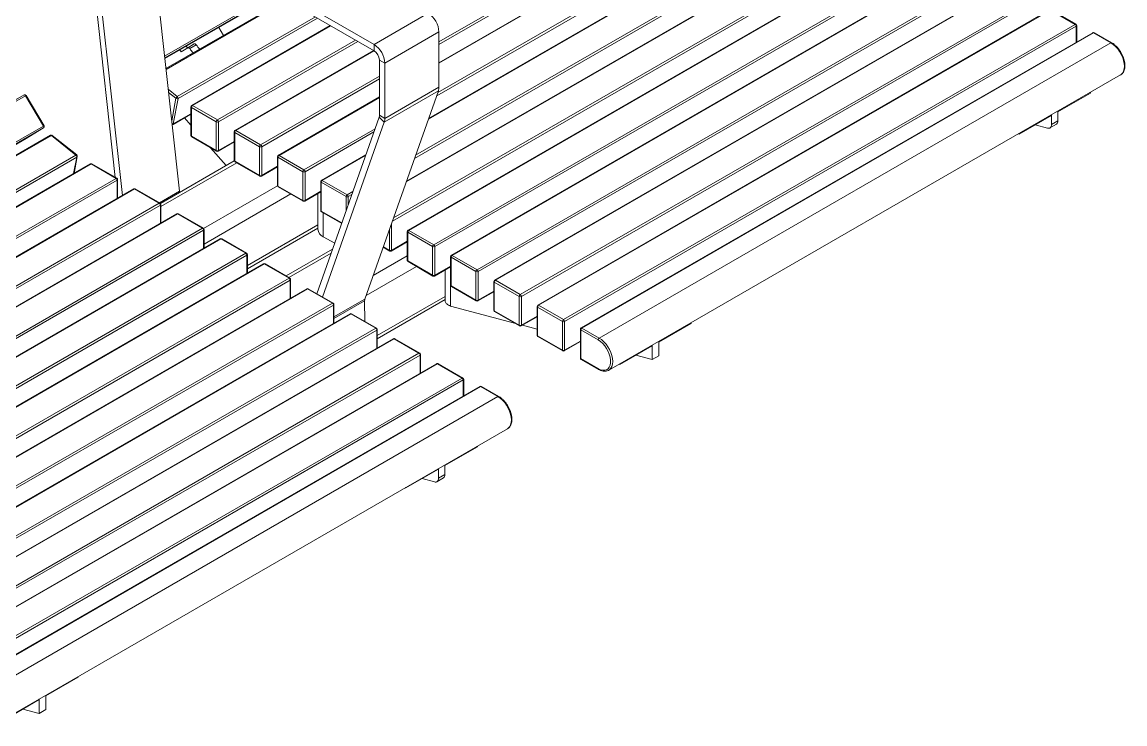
# Model space of a CAD drawing. Header units: millimetres. Extents: x 2717 to 8657, y -3129 to 1071.
# Drawn here: x 7562 to 7915.3, y -1428.3 to -1203.4 of the extents above; entities that cross this region are included whole.
import ezdxf

# ---------------------------------------------------------------- set-up
doc = ezdxf.new("R2010")
doc.units = ezdxf.units.MM

# ---------------------------------------------------------------- blocks, each defined once
blk = doc.blocks.new('izometria')
at = {"color": 7, "linetype": 'Continuous', "lineweight": 15}
for p, q in [((5151.08, 3341.49), (5369, 3467.29)), ((5369.7, 3466.07), (5151.08, 3339.86)), ((5380.52, 3460.4), (5151.09, 3327.95)), ((5381.02, 3460.35), (5151.09, 3327.61)), ((5397.99, 3449.74), (5149.6, 3306.34)), ((5150.32, 3308.4), (5397.28, 3450.96)), ((4939.52, 3252.92), (4918.86, 3440.01)), ((4925.86, 3445.23), (5108.64, 3339.86)), ((4925.86, 3441.15), (5108.65, 3335.77)), ((5409.3, 3444.02), (5144.18, 3290.97)), ((5408.8, 3444.07), (5144.33, 3291.39)), ((4944.16, 3241.15), (4922.36, 3438.54)), ((5426.27, 3433.41), (5135.14, 3265.34)), ((5135.86, 3267.39), (5425.56, 3434.63)), ((5437.59, 3427.69), (5129.72, 3249.97)), ((5437.09, 3427.74), (5129.87, 3250.39)), ((4981.48, 3243.83), (4961.98, 3420.33)), ((5454.56, 3417.08), (5120.68, 3224.34)), ((5121.41, 3226.39), (5453.85, 3418.31)), ((5465.37, 3411.42), (5130.91, 3218.33)), ((5465.87, 3411.37), (5131.41, 3218.29)), ((5147.67, 3208.9), (5482.13, 3401.98)), ((5482.84, 3400.75), (5148.38, 3207.67)), ((5493.65, 3395.09), (5159.19, 3202.01)), ((5494.15, 3395.04), (5159.69, 3201.96)), ((5175.96, 3192.57), (5510.42, 3385.65)), ((5511.12, 3384.42), (5176.66, 3191.34)), ((5521.94, 3378.76), (5187.48, 3185.68)), ((5522.44, 3378.71), (5187.98, 3185.63)), ((4971.72, 3332.2), (5043.24, 3373.48)), ((5044.25, 3372.9), (4971.84, 3331.09)), ((4971.89, 3330.66), (5044.65, 3372.67)), ((5050.76, 3369.15), (4972.62, 3324.04)), ((5051.2, 3368.89), (4972.67, 3323.56)), ((5204.24, 3176.24), (5538.7, 3369.32)), ((5539.41, 3368.1), (5204.95, 3175.02)), ((5108.64, 3339.86), (5144, 3360.27)), ((5550.22, 3362.43), (5215.76, 3169.35)), ((5550.72, 3362.38), (5216.26, 3169.3)), ((5566.99, 3352.99), (5550.72, 3362.38)), ((5567.49, 3353.04), (5551.22, 3362.43)), ((4980.03, 3305.76), (5070.31, 3357.87)), ((5071.7, 3357.07), (4980.59, 3304.48)), ((5080.05, 3352.26), (4989.49, 3299.98)), ((5232.52, 3159.91), (5566.99, 3352.99)), ((5567.99, 3341.45), (5567.99, 3352.18)), ((5080.34, 3352.09), (4989.99, 3299.93)), ((5007.16, 3351.02), (5010.27, 3345.77)), ((5115.72, 3327.61), (5151.07, 3348.02)), ((5151.07, 3348.02), (5151.09, 3311.94)), ((5567.69, 3351.77), (5233.23, 3158.69)), ((5578.51, 3347.53), (5244.05, 3154.45)), ((5579.01, 3347.48), (5244.55, 3154.4)), ((5567.69, 3341.29), (5567.69, 3351.77)), ((5590.33, 3340.94), (5579.01, 3347.48)), ((5590.83, 3340.99), (5579.51, 3347.53)), ((4986.65, 3337.6), (4985.95, 3338.78)), ((4986.85, 3337.72), (4991.09, 3340.17)), ((4992.41, 3339.6), (4988.16, 3337.15)), ((5006.25, 3290.54), (5096.62, 3342.71)), ((5098.03, 3341.89), (5006.96, 3289.31)), ((5108.65, 3335.77), (5108.64, 3339.86)), ((5590.33, 3340.94), (5255.87, 3147.86)), ((4982.48, 3335.02), (4981.71, 3336.33)), ((4986.85, 3337.72), (4982.48, 3335.02)), ((5108.35, 3335.94), (5017.77, 3283.65)), ((5108.65, 3335.77), (5018.27, 3283.6)), ((5115.72, 3327.61), (5112.18, 3329.65)), ((5112.18, 3329.65), (5112.2, 3293.57)), ((5115.72, 3327.61), (5115.74, 3291.53)), ((5034.53, 3274.21), (5112.19, 3319.04)), ((5112.19, 3317.41), (5035.24, 3272.98)), ((5262.12, 3126.83), (5596.58, 3319.91)), ((4974.11, 3310.52), (4980.03, 3305.76)), ((5150.72, 3309.53), (5102.71, 3173.36)), ((5115.37, 3289.12), (5150.72, 3309.53)), ((5115.74, 3291.53), (5151.09, 3311.94)), ((4657.44, 3178.45), (4879.91, 3306.89)), ((4880.91, 3306.33), (4658.42, 3177.89)), ((4892.61, 3286.53), (4880.91, 3306.33)), ((4892.98, 3286.73), (4881.28, 3306.53)), ((4979.19, 3304.63), (4974.33, 3308.53)), ((4976.4, 3289.84), (4979.19, 3304.63)), ((4980.59, 3304.48), (4977.45, 3287.86)), ((5112.2, 3305.5), (5046.06, 3267.32)), ((5112.2, 3305.16), (5046.56, 3267.27)), ((5576.9, 3308.08), (5555.68, 3295.83)), ((5576.9, 3308.54), (5576.9, 3308.08)), ((4977.45, 3287.86), (4988.99, 3294.52)), ((4988.99, 3299.11), (4988.99, 3280.33)), ((5005.54, 3289.31), (4989.28, 3298.7)), ((4989.28, 3298.7), (4989.28, 3279.92)), ((4989.99, 3299.93), (5006.25, 3290.54)), ((5555.68, 3296.3), (5555.68, 3295.83)), ((5555.68, 3289.98), (5555.68, 3296.3)), ((4977.26, 3287.55), (4988.99, 3294.32)), ((4984.74, 3291.87), (4988.99, 3287.02)), ((5005.54, 3270.53), (5005.54, 3289.31)), ((5006.96, 3289.31), (5006.96, 3270.53)), ((5112.02, 3292.36), (5071.29, 3176.86)), ((5115.37, 3289.12), (5075.02, 3174.7)), ((5115.37, 3289.12), (5112.02, 3292.36)), ((5112.2, 3293.57), (5115.74, 3291.53)), ((5530.23, 3281.14), (5551.44, 3293.39)), ((5550.4, 3285.24), (5554.65, 3287.69)), ((5551.44, 3293.85), (5551.44, 3293.39)), ((5551.44, 3287.53), (5551.44, 3293.85)), ((5551.44, 3287.53), (5555.68, 3289.98)), ((4681.43, 3164.62), (4892.61, 3286.53)), ((4892.63, 3285.36), (4682.45, 3164.03)), ((4897.2, 3280.5), (4688.96, 3160.28)), ((4897.84, 3280.36), (4689.4, 3160.03)), ((4881.33, 3278.38), (4892.63, 3285.36)), ((4881.34, 3278.39), (4892.64, 3285.37)), ((4892.63, 3285.36), (4892.64, 3285.37)), ((4913.8, 3267.52), (4897.84, 3280.36)), ((4914.29, 3267.58), (4898.33, 3280.41)), ((5017.27, 3282.78), (5017.27, 3264)), ((5033.83, 3272.98), (5017.56, 3282.37)), ((5017.56, 3282.37), (5017.56, 3263.59)), ((5018.27, 3283.6), (5034.53, 3274.21)), ((5062.82, 3257.88), (5109.33, 3284.73)), ((5108.6, 3282.68), (5063.53, 3256.66)), ((5529.83, 3281.37), (5530.23, 3281.14)), ((5530.23, 3281.6), (5530.23, 3281.14)), ((5540.78, 3287.23), (5548.83, 3285.1)), ((4682.85, 3163.8), (4881.33, 3278.38)), ((4881.33, 3278.38), (4881.34, 3278.39)), ((4989.28, 3279.92), (5005.54, 3270.53)), ((4989.49, 3279.46), (5005.75, 3270.07)), ((5006.75, 3270.07), (5017.27, 3276.15)), ((5006.96, 3270.53), (5017.27, 3276.49)), ((5033.83, 3254.2), (5033.83, 3272.98)), ((5035.24, 3272.98), (5035.24, 3254.2)), ((4708.51, 3149.01), (4913.8, 3267.52)), ((4914.35, 3266.24), (4709.89, 3148.21)), ((4912.31, 3255.42), (4914.35, 3266.24)), ((4912.56, 3255.57), (4914.64, 3266.61)), ((5001.83, 3272.34), (5012.02, 3260.68)), ((5045.56, 3266.45), (5045.56, 3247.67)), ((5062.11, 3256.66), (5045.85, 3266.05)), ((5045.85, 3266.05), (5045.85, 3247.26)), ((5046.56, 3267.27), (5062.82, 3257.88)), ((5103.33, 3267.73), (5074.34, 3250.99)), ((5103.18, 3267.3), (5074.84, 3250.94)), ((4923.25, 3261.74), (4718.25, 3143.39)), ((4923.75, 3261.69), (4718.54, 3143.22)), ((4940.02, 3252.3), (4923.75, 3261.69)), ((4940.52, 3252.35), (4924.25, 3261.74)), ((5017.31, 3263.73), (4969.01, 3235.86)), ((5018.89, 3262.49), (4969.3, 3233.86)), ((5017.56, 3263.59), (5033.83, 3254.2)), ((5017.77, 3263.13), (5034.03, 3253.75)), ((5035.03, 3253.75), (5045.56, 3259.82)), ((5035.24, 3254.2), (5045.56, 3260.16)), ((4734.82, 3133.84), (4940.02, 3252.3)), ((4941.02, 3239.34), (4941.02, 3251.48)), ((5062.11, 3237.88), (5062.11, 3256.66)), ((5063.53, 3256.66), (5063.53, 3237.88)), ((4940.72, 3251.08), (4736.23, 3133.03)), ((4951.54, 3245.41), (4746.01, 3126.76)), ((4952.04, 3245.36), (4746.22, 3126.54)), ((4940.72, 3239.17), (4940.72, 3251.08)), ((4968.3, 3235.97), (4952.04, 3245.36)), ((4968.8, 3236.02), (4952.54, 3245.41)), ((5045.57, 3247.51), (4997.22, 3219.6)), ((5045.85, 3247.26), (5062.11, 3237.88)), ((5046.06, 3246.81), (5062.32, 3237.42)), ((5073.84, 3250.13), (5073.84, 3231.34)), ((5090.4, 3240.33), (5074.13, 3249.72)), ((5074.13, 3249.72), (5074.13, 3230.94)), ((5074.84, 3250.94), (5091.1, 3241.55)), ((4941.02, 3239.34), (4941.02, 3239.42)), ((4968.38, 3236.27), (4981.48, 3243.83)), ((5054.25, 3242.08), (4997.58, 3209.36)), ((5063.32, 3237.42), (5073.84, 3243.49)), ((5063.53, 3237.88), (5073.84, 3243.83)), ((5071.96, 3242.4), (5071.96, 3219.06)), ((5090.4, 3231.04), (5090.4, 3240.33)), ((5091.1, 3241.55), (5094.87, 3243.73)), ((5094.15, 3241.68), (5091.81, 3240.33)), ((5091.81, 3240.33), (5091.81, 3235.05)), ((4750.38, 3110.17), (4968.3, 3235.97)), ((4969.01, 3234.75), (4750.38, 3108.54)), ((4969.01, 3222.84), (4969.01, 3234.75)), ((4969.3, 3223.01), (4969.3, 3235.16)), ((5074.13, 3230.94), (5087.61, 3223.15)), ((5074.34, 3230.48), (5087.52, 3222.87)), ((5075.47, 3229.83), (5075.47, 3214.16)), ((4979.82, 3229.08), (4750.39, 3096.63)), ((4980.32, 3229.03), (4750.39, 3096.3)), ((4996.58, 3219.64), (4980.32, 3229.03)), ((4997.08, 3219.69), (4980.82, 3229.08)), ((5120.09, 3222.67), (5120.09, 3205.22)), ((4997.29, 3218.42), (4748.9, 3075.03)), ((4749.62, 3077.08), (4996.58, 3219.64)), ((4997.29, 3206.51), (4997.29, 3218.42)), ((4997.58, 3206.68), (4997.58, 3218.83)), ((5071.96, 3221.92), (5025.87, 3195.32)), ((5025.87, 3193.15), (5071.96, 3219.76)), ((5118.68, 3205.22), (5118.68, 3218.66)), ((5130.41, 3217.47), (5130.41, 3198.69)), ((5146.96, 3207.67), (5130.7, 3217.06)), ((5130.7, 3217.06), (5130.7, 3198.28)), ((5131.41, 3218.29), (5147.67, 3208.9)), ((5008.6, 3212.71), (4743.48, 3059.65)), ((5008.1, 3212.75), (4743.63, 3060.08)), ((5024.87, 3203.32), (5008.6, 3212.71)), ((5025.37, 3203.37), (5009.1, 3212.75)), ((5075.47, 3214.16), (5082.93, 3209.85)), ((5119.89, 3204.76), (5130.41, 3210.84)), ((5120.09, 3205.22), (5130.41, 3211.17)), ((5025.58, 3202.09), (4734.45, 3034.03)), ((4735.17, 3036.08), (5024.87, 3203.32)), ((5025.58, 3190.18), (5025.58, 3202.09)), ((5025.87, 3190.35), (5025.87, 3202.5)), ((5081.58, 3206.04), (5051.16, 3188.48)), ((5080.62, 3203.32), (5053.03, 3187.4)), ((5130.41, 3201.69), (5108.17, 3188.86)), ((5114.64, 3207.21), (5118.89, 3204.76)), ((5114.74, 3207.49), (5118.68, 3205.22)), ((5146.96, 3188.89), (5146.96, 3207.67)), ((5148.38, 3207.67), (5148.38, 3188.89)), ((5158.69, 3201.14), (5158.69, 3182.36)), ((5159.69, 3201.96), (5175.96, 3192.57)), ((5036.89, 3196.38), (4729.02, 3018.65)), ((5036.39, 3196.43), (4729.17, 3019.07)), ((5053.15, 3186.99), (5036.89, 3196.38)), ((5053.65, 3187.04), (5037.39, 3196.43)), ((5136.36, 3194.68), (5103.55, 3175.74)), ((5130.7, 3198.28), (5146.96, 3188.89)), ((5130.91, 3197.82), (5147.17, 3188.43)), ((5148.17, 3188.43), (5158.69, 3194.51)), ((5148.38, 3188.89), (5158.69, 3194.85)), ((5158.64, 3194.48), (5158.64, 3168.79)), ((5175.25, 3191.34), (5158.99, 3200.73)), ((5158.99, 3200.73), (5158.99, 3181.95)), ((4720.71, 2995.07), (5053.15, 3186.99)), ((5155.12, 3192.45), (5155.12, 3172.37)), ((5175.25, 3172.56), (5175.25, 3191.34)), ((5176.66, 3191.34), (5176.66, 3172.56)), ((5053.86, 3185.76), (4719.99, 2993.02)), ((5064.67, 3180.1), (4730.21, 2987.02)), ((5065.17, 3180.05), (4730.71, 2986.97)), ((5053.86, 3173.86), (5053.86, 3185.76)), ((5054.15, 3174.02), (5054.15, 3186.17)), ((5081.44, 3170.66), (5065.17, 3180.05)), ((5081.94, 3170.71), (5065.67, 3180.1)), ((5158.99, 3181.95), (5175.25, 3172.56)), ((5159.19, 3181.49), (5175.46, 3172.11)), ((5186.98, 3184.81), (5186.98, 3166.03)), ((5203.53, 3175.02), (5187.27, 3184.4)), ((5187.27, 3184.4), (5187.27, 3165.62)), ((5187.98, 3185.63), (5204.24, 3176.24)), ((5082.44, 3161.65), (5102.71, 3173.36)), ((5082.44, 3160.56), (5102.52, 3172.15)), ((5102.52, 3172.15), (5102.53, 3158.82)), ((5155.12, 3175.13), (5110.72, 3149.5)), ((5110.72, 3147.34), (5155.12, 3172.97)), ((5176.46, 3172.11), (5186.98, 3178.18)), ((5176.66, 3172.56), (5186.98, 3178.52)), ((5203.53, 3156.24), (5203.53, 3175.02)), ((5204.95, 3175.02), (5204.95, 3156.24)), ((4746.98, 2977.58), (5081.44, 3170.66)), ((5082.14, 3169.44), (4747.68, 2976.35)), ((5082.14, 3157.53), (5082.14, 3169.44)), ((5082.44, 3157.7), (5082.44, 3169.84)), ((5158.64, 3168.79), (5200.41, 3157.7)), ((5187.27, 3165.62), (5203.53, 3156.24)), ((5187.48, 3165.17), (5203.74, 3155.78)), ((5215.26, 3168.48), (5215.26, 3149.7)), ((5231.82, 3158.69), (5215.55, 3168.08)), ((5215.55, 3168.08), (5215.55, 3149.3)), ((5216.26, 3169.3), (5232.52, 3159.91)), ((5092.96, 3163.77), (4758.5, 2970.69)), ((5093.46, 3163.72), (4759, 2970.64)), ((5109.72, 3154.33), (5093.46, 3163.72)), ((5110.22, 3154.38), (5093.96, 3163.77)), ((5204.74, 3155.78), (5215.26, 3161.85)), ((5204.95, 3156.24), (5215.26, 3162.19)), ((5231.82, 3139.91), (5231.82, 3158.69)), ((5233.23, 3158.69), (5233.23, 3139.91)), ((5315.97, 3157.92), (5315.97, 3157.45)), ((4775.26, 2961.25), (5109.72, 3154.33)), ((5110.43, 3153.11), (4775.97, 2960.03)), ((5110.43, 3141.2), (5110.43, 3153.11)), ((5110.72, 3141.37), (5110.72, 3153.52)), ((5205.66, 3156.31), (5215.26, 3153.76)), ((5243.55, 3153.58), (5243.55, 3134.8)), ((5243.84, 3153.17), (5243.84, 3134.39)), ((5255.16, 3146.63), (5243.84, 3153.17)), ((5244.55, 3154.4), (5255.87, 3147.86)), ((5294.76, 3145.21), (5315.97, 3157.45)), ((5121.24, 3147.44), (4786.78, 2954.36)), ((5121.74, 3147.39), (4787.28, 2954.31)), ((5138.01, 3138), (5121.74, 3147.39)), ((5138.51, 3138.05), (5122.24, 3147.44)), ((5215.55, 3149.3), (5231.82, 3139.91)), ((5215.76, 3148.84), (5232.02, 3139.45)), ((5233.02, 3139.45), (5243.55, 3145.52)), ((5233.23, 3139.91), (5243.55, 3145.86)), ((5290.52, 3143.22), (5290.52, 3142.76)), ((5290.52, 3133.78), (5290.52, 3143.22)), ((5294.76, 3145.67), (5294.76, 3145.21)), ((5294.76, 3136.23), (5294.76, 3145.67)), ((4803.54, 2944.92), (5138.01, 3138)), ((5138.71, 3136.78), (4804.25, 2943.7)), ((5138.71, 3124.87), (5138.71, 3136.78)), ((5139.01, 3125.04), (5139.01, 3137.19)), ((5290.52, 3142.76), (5269.3, 3130.51)), ((5279.86, 3136.61), (5290.52, 3133.78)), ((5294.76, 3136.23), (5290.52, 3133.78)), ((5149.53, 3131.11), (4815.06, 2938.03)), ((5150.03, 3131.06), (4815.56, 2937.98)), ((5166.29, 3121.68), (5150.03, 3131.06)), ((5166.79, 3121.73), (5150.53, 3131.11)), ((5243.84, 3134.39), (5255.16, 3127.85)), ((5244.05, 3133.94), (5255.37, 3127.4)), ((5269.3, 3130.51), (5268.9, 3130.74)), ((5269.3, 3130.97), (5269.3, 3130.51)), ((4831.83, 2928.6), (5166.29, 3121.68)), ((5167, 3120.45), (4832.54, 2927.37)), ((5177.81, 3116.21), (4843.35, 2923.13)), ((5178.31, 3116.16), (4843.85, 2923.08)), ((5167, 3109.97), (5167, 3120.45)), ((5167.29, 3110.14), (5167.29, 3120.86)), ((5189.64, 3109.62), (5178.31, 3116.16)), ((5190.14, 3109.67), (5178.81, 3116.21)), ((5189.64, 3109.62), (4855.18, 2916.54)), ((4861.42, 2895.51), (5195.89, 3088.59)), ((5176.2, 3076.76), (5154.99, 3064.52)), ((5176.2, 3077.23), (5176.2, 3076.76)), ((5154.99, 3064.98), (5154.99, 3064.52)), ((5154.99, 3058.66), (5154.99, 3064.98)), ((5129.53, 3049.82), (5150.74, 3062.07)), ((5150.74, 3062.53), (5150.74, 3062.07)), ((5150.74, 3056.21), (5150.74, 3062.53)), ((5150.74, 3056.21), (5154.99, 3058.66)), ((5129.13, 3050.05), (5129.53, 3049.82)), ((5129.53, 3050.28), (5129.53, 3049.82)), ((5140.09, 3055.92), (5148.13, 3053.78)), ((5149.71, 3053.92), (5153.95, 3056.37)), ((4894.06, 2913.89), (4915.28, 2926.14)), ((4915.28, 2926.6), (4915.28, 2926.14)), ((4894.06, 2914.35), (4894.06, 2913.89)), ((4894.06, 2904.91), (4894.06, 2914.35)), ((4889.82, 2911.44), (4868.61, 2899.19)), ((4879.16, 2905.29), (4889.82, 2902.46)), ((4889.82, 2911.9), (4889.82, 2911.44)), ((4889.82, 2902.46), (4889.82, 2911.9)), ((4894.06, 2904.91), (4889.82, 2902.46))]:
    blk.add_line(p, q, dxfattribs=at)
at = {"color": 7, "linetype": 'Continuous', "lineweight": 15, "flags": 128}
for points in [[(4988.16, 3337.15), (4988, 3337.34), (4987.83, 3337.5), (4987.65, 3337.63), (4987.48, 3337.72), (4987.3, 3337.78), (4987.13, 3337.8), (4986.98, 3337.78), (4986.85, 3337.72)], [(4991.09, 3340.17), (4991.22, 3340.23), (4991.38, 3340.25), (4991.54, 3340.23), (4991.72, 3340.17), (4991.9, 3340.08), (4992.07, 3339.95), (4992.25, 3339.79), (4992.41, 3339.6)], [(5596.58, 3319.91), (5597.1, 3320.26), (5597.99, 3321.21), (5598.64, 3322.45), (5599.04, 3323.94), (5599.17, 3325.63), (5599.04, 3327.48), (5598.64, 3329.43), (5597.99, 3331.42), (5597.1, 3333.39), (5596.01, 3335.27), (5594.75, 3337.02), (5593.36, 3338.58), (5591.87, 3339.9), (5590.33, 3340.94)], [(4879.91, 3306.89), (4880.02, 3306.93), (4880.14, 3306.94), (4880.27, 3306.91), (4880.41, 3306.85), (4880.55, 3306.76), (4880.68, 3306.64), (4880.8, 3306.49), (4880.91, 3306.33)], [(5548.83, 3285.1), (5549.37, 3285.01), (5549.87, 3285.04), (5550.32, 3285.2), (5550.71, 3285.47), (5551.02, 3285.85), (5551.25, 3286.33), (5551.39, 3286.89), (5551.44, 3287.53)], [(4892.63, 3285.36), (4892.71, 3285.44), (4892.78, 3285.54), (4892.81, 3285.68), (4892.82, 3285.83), (4892.81, 3286), (4892.77, 3286.17), (4892.7, 3286.35), (4892.61, 3286.53)], [(5255.16, 3127.85), (5256.66, 3127.15), (5258.1, 3126.79), (5259.45, 3126.79), (5260.64, 3127.14), (5261.65, 3127.84), (5262.44, 3128.86), (5262.99, 3130.16), (5263.26, 3131.7), (5263.26, 3133.44), (5262.99, 3135.3), (5262.44, 3137.23), (5261.65, 3139.16), (5260.64, 3141.02), (5259.45, 3142.76), (5258.1, 3144.3), (5256.66, 3145.61), (5255.16, 3146.63)], [(5255.87, 3147.86), (5257.41, 3146.82), (5258.89, 3145.5), (5260.29, 3143.94), (5261.55, 3142.19), (5262.64, 3140.3), (5263.53, 3138.34), (5264.18, 3136.35), (5264.58, 3134.4), (5264.71, 3132.55), (5264.58, 3130.86), (5264.18, 3129.37), (5263.53, 3128.13), (5262.64, 3127.18), (5262.09, 3126.81)], [(5195.89, 3088.59), (5196.41, 3088.95), (5197.29, 3089.89), (5197.94, 3091.13), (5198.34, 3092.62), (5198.48, 3094.31), (5198.34, 3096.16), (5197.94, 3098.11), (5197.29, 3100.1), (5196.41, 3102.07), (5195.32, 3103.96), (5194.06, 3105.7), (5192.66, 3107.26), (5191.17, 3108.58), (5189.64, 3109.62)], [(5148.13, 3053.78), (5148.67, 3053.69), (5149.18, 3053.73), (5149.63, 3053.88), (5150.01, 3054.15), (5150.33, 3054.53), (5150.56, 3055.01), (5150.7, 3055.58), (5150.74, 3056.21)]]:
    blk.add_lwpolyline(points, dxfattribs=at)
at = {"color": 7, "linetype": 'Continuous', "lineweight": 15}
for centre, radius, start, end in [((5135.72, 3347.32), 15.37, 2.62734, 57.41641), ((5567.28, 3352.58), 0.503, 65.69288, 125.61758), ((5566.16, 3351.7), 1.54, 2.60548, 57.39452), ((5566.99, 3352.18), 1, 0, 60.00269), ((5567.49, 3352.23), 0.503, 294.37466, 354.3052), ((5579.01, 3346.66), 1, 60.00269, 119.99731), ((5578.71, 3347.07), 0.503, 54.38242, 114.30712), ((5579.3, 3347.07), 0.503, 65.69288, 125.61758), ((5081.59, 3409.01), 113, 217.88982, 219.73132), ((5100.37, 3326.91), 15.37, 2.62734, 57.41641), ((5590.63, 3340.53), 0.504, 65.97244, 125.59318), ((5077.35, 3406.56), 113, 217.88982, 219.73132), ((5104.51, 3329.3), 7.68, 2.62734, 57.41641), ((5143.84, 3311.83), 7.25, 341.52517, 0.86025), ((4880.42, 3306.03), 1, 30.56893, 119.99731), ((4883.82, 3301.52), 5.62, 116.85144, 121.16402), ((4981.01, 3304.15), 1.89, 121.3181, 165.23719), ((4980.01, 3305.67), 1.33, 231.84459, 295.94771), ((4979.11, 3304.6), 1.48, 355.41568, 51.63571), ((4989.99, 3299.11), 1, 119.99731, 180), ((4989.49, 3299.16), 0.503, 185.6948, 245.62534), ((4990.81, 3298.63), 1.54, 122.60548, 177.39452), ((4989.69, 3299.52), 0.503, 54.38242, 114.30712), ((4976.89, 3288.94), 1.22, 257.42383, 297.3332), ((4976.76, 3288.42), 1, 264.54141, 299.99731), ((4977.04, 3287.91), 0.418, 302.01743, 353.61069), ((5007.08, 3289.24), 1.54, 122.60548, 177.39452), ((5006.25, 3290.68), 1.54, 242.60967, 297.39033), ((5005.42, 3289.24), 1.54, 2.60548, 57.39452), ((5108.58, 3293.51), 3.63, 341.52517, 0.86025), ((5108.49, 3291.42), 7.25, 341.52517, 0.86025), ((5553.22, 3289.71), 2.48, 305.16677, 6.14541), ((4895.52, 3281.72), 5.62, 116.85144, 121.16402), ((4892.12, 3286.22), 1, 301.71152, 30.56893), ((4897.7, 3279.63), 1, 51.19192, 119.99731), ((4897.41, 3279.94), 0.598, 44.20241, 110.37034), ((4898.13, 3280.01), 0.451, 63.38896, 129.81756), ((4989.99, 3280.33), 1, 180, 240.00269), ((4989.49, 3280.38), 0.503, 185.6948, 245.62534), ((5018.27, 3282.78), 1, 119.99731, 180), ((5017.77, 3282.83), 0.503, 185.6948, 245.62534), ((5019.1, 3282.3), 1.54, 122.60548, 177.39452), ((5017.98, 3283.19), 0.503, 54.38242, 114.30712), ((4989.76, 3279.86), 0.48, 172.74417, 235.94365), ((5035.36, 3272.91), 1.54, 122.60548, 177.39452), ((5034.53, 3274.35), 1.54, 242.60967, 297.39033), ((5033.71, 3272.91), 1.54, 2.60548, 57.39452), ((4914.09, 3267.18), 0.451, 63.38896, 129.81756), ((4912.88, 3266.36), 1.48, 355.41568, 51.63571), ((4913.66, 3266.8), 1, 349.31108, 51.19192), ((4914.1, 3266.73), 0.552, 296.94844, 347.48134), ((5006.25, 3271.9), 1.54, 242.60967, 297.39033), ((5006.02, 3270.47), 0.48, 172.74417, 235.94365), ((5006.25, 3270.94), 1, 240.00269, 299.99731), ((5006.47, 3270.48), 0.493, 305.01333, 6.29885), ((5046.56, 3266.45), 1, 119.99731, 180), ((5046.06, 3266.5), 0.503, 185.6948, 245.62534), ((5047.38, 3265.98), 1.54, 122.60548, 177.39452), ((5046.26, 3266.86), 0.503, 54.38242, 114.30712), ((4923.75, 3260.87), 1, 60.00269, 119.99731), ((4923.46, 3261.28), 0.503, 54.38242, 114.30712), ((4924.04, 3261.28), 0.503, 65.69288, 125.61758), ((5018.27, 3264), 1, 180, 240.00269), ((5017.77, 3264.05), 0.503, 185.6948, 245.62534), ((5018.04, 3263.53), 0.48, 172.74417, 235.94365), ((4940.31, 3251.89), 0.503, 65.69288, 125.61758), ((4939.19, 3251.01), 1.54, 2.60548, 57.39452), ((4940.02, 3251.48), 1, 0, 60.00269), ((4940.52, 3251.53), 0.503, 294.37466, 354.3052), ((5034.3, 3254.14), 0.48, 172.74417, 235.94365), ((5034.53, 3255.57), 1.54, 242.60967, 297.39033), ((5034.53, 3254.61), 1, 240.00269, 299.99731), ((5034.75, 3254.15), 0.493, 305.01333, 6.29885), ((5063.65, 3256.59), 1.54, 122.60548, 177.39452), ((5062.82, 3258.02), 1.54, 242.60967, 297.39033), ((5061.99, 3256.59), 1.54, 2.60548, 57.39452), ((4952.04, 3244.54), 1, 60.00269, 119.99731), ((4951.74, 3244.95), 0.503, 54.38242, 114.30712), ((4952.33, 3244.95), 0.503, 65.69288, 125.61758), ((5046.56, 3247.67), 1, 180, 240.00269), ((5046.06, 3247.72), 0.503, 185.6948, 245.62534), ((5046.32, 3247.2), 0.48, 172.74417, 235.94365), ((5074.84, 3250.13), 1, 119.99731, 180), ((5074.34, 3250.17), 0.503, 185.6948, 245.62534), ((5075.67, 3249.65), 1.54, 122.60548, 177.39452), ((5074.55, 3250.53), 0.503, 54.38242, 114.30712), ((4970.84, 3242.65), 10.71, 2.33347, 6.34767), ((5062.82, 3239.24), 1.54, 242.60967, 297.39033), ((5062.59, 3237.82), 0.48, 172.74417, 235.94365), ((5062.82, 3238.28), 1, 240.00269, 299.99731), ((5063.04, 3237.82), 0.493, 305.01333, 6.29885), ((5091.93, 3240.26), 1.54, 122.60548, 177.39452), ((5091.1, 3241.69), 1.54, 242.60967, 297.39033), ((5090.27, 3240.26), 1.54, 2.60548, 57.39452), ((4968.59, 3235.56), 0.503, 65.69288, 125.61758), ((4967.47, 3234.68), 1.54, 2.60548, 57.39452), ((4968.3, 3235.16), 1, 0, 60.00269), ((4968.8, 3235.21), 0.503, 294.37466, 354.3052), ((5074.84, 3231.34), 1, 180, 240.00269), ((5074.34, 3231.39), 0.503, 185.6948, 245.62534), ((5074.61, 3230.88), 0.48, 172.74417, 235.94365), ((4980.32, 3228.22), 1, 60.00269, 119.99731), ((4980.03, 3228.62), 0.503, 54.38242, 114.30712), ((4980.61, 3228.62), 0.503, 65.69288, 125.61758), ((4996.88, 3219.24), 0.503, 65.69288, 125.61758), ((4995.76, 3218.35), 1.54, 2.60548, 57.39452), ((4996.58, 3218.83), 1, 0, 60.00269), ((4997.08, 3218.88), 0.503, 294.37466, 354.3052), ((5077.81, 3219.54), 5.87, 184.78227, 246.53787), ((5131.41, 3217.47), 1, 119.99731, 180), ((5130.91, 3217.52), 0.503, 185.6948, 245.62534), ((5132.24, 3216.99), 1.54, 122.60548, 177.39452), ((5131.12, 3217.88), 0.503, 54.38242, 114.30712), ((5008.6, 3211.89), 1, 60.00269, 119.99731), ((5008.31, 3212.3), 0.503, 54.38242, 114.30712), ((5008.9, 3212.3), 0.503, 65.69288, 125.61758), ((5148.5, 3207.6), 1.54, 122.60548, 177.39452), ((5146.84, 3207.6), 1.54, 2.60548, 57.39452), ((5025.16, 3202.91), 0.503, 65.69288, 125.61758), ((5024.04, 3202.02), 1.54, 2.60548, 57.39452), ((5024.87, 3202.5), 1, 0, 60.00269), ((5025.37, 3202.55), 0.503, 294.37466, 354.3052), ((5119.39, 3206.58), 1.54, 242.60967, 297.39033), ((5119.16, 3205.16), 0.48, 172.74417, 235.94365), ((5119.39, 3205.63), 1, 240.00269, 299.99731), ((5119.6, 3205.17), 0.493, 305.01333, 6.29885), ((5147.67, 3209.04), 1.54, 242.60967, 297.39033), ((5159.69, 3201.14), 1, 119.99731, 180), ((5159.19, 3201.19), 0.503, 185.6948, 245.62534), ((5160.52, 3200.66), 1.54, 122.60548, 177.39452), ((5159.4, 3201.55), 0.503, 54.38242, 114.30712), ((5036.89, 3195.56), 1, 60.00269, 119.99731), ((5036.6, 3195.97), 0.503, 54.38242, 114.30712), ((5037.18, 3195.97), 0.503, 65.69288, 125.61758), ((5131.41, 3198.69), 1, 180, 240.00269), ((5130.91, 3198.74), 0.503, 185.6948, 245.62534), ((5131.18, 3198.22), 0.48, 172.74417, 235.94365), ((5053.45, 3186.58), 0.503, 65.69288, 125.61758), ((5052.32, 3185.69), 1.54, 2.60548, 57.39452), ((5053.15, 3186.17), 1, 0, 60.00269), ((5147.67, 3190.26), 1.54, 242.60967, 297.39033), ((5147.44, 3188.83), 0.48, 172.74417, 235.94365), ((5147.67, 3189.3), 1, 240.00269, 299.99731), ((5147.89, 3188.84), 0.493, 305.01333, 6.29885), ((5176.78, 3191.27), 1.54, 122.60548, 177.39452), ((5175.96, 3192.71), 1.54, 242.60967, 297.39033), ((5175.13, 3191.27), 1.54, 2.60548, 57.39452), ((5053.65, 3186.22), 0.503, 294.37466, 354.3052), ((5065.17, 3179.23), 1, 60.00269, 119.99731), ((5064.88, 3179.64), 0.503, 54.38242, 114.30712), ((5065.47, 3179.64), 0.503, 65.69288, 125.61758), ((5159.69, 3182.36), 1, 180, 240.00269), ((5159.19, 3182.41), 0.503, 185.6948, 245.62534), ((5159.46, 3181.89), 0.48, 172.74417, 235.94365), ((5187.98, 3184.81), 1, 119.99731, 180), ((5187.48, 3184.86), 0.503, 185.6948, 245.62534), ((5188.8, 3184.33), 1.54, 122.60548, 177.39452), ((5187.68, 3185.22), 0.503, 54.38242, 114.30712), ((5106.15, 3172.21), 3.63, 161.52517, 180.86025), ((5175.72, 3172.5), 0.48, 172.74417, 235.94365), ((5175.96, 3173.93), 1.54, 242.60967, 297.39033), ((5175.96, 3172.97), 1, 240.00269, 299.99731), ((5176.17, 3172.51), 0.493, 305.01333, 6.29885), ((5205.07, 3174.95), 1.54, 122.60548, 177.39452), ((5204.24, 3176.38), 1.54, 242.60967, 297.39033), ((5203.41, 3174.95), 1.54, 2.60548, 57.39452), ((5081.73, 3170.25), 0.503, 65.69288, 125.61758), ((5080.61, 3169.37), 1.54, 2.60548, 57.39452), ((5081.44, 3169.84), 1, 0, 60.00269), ((5081.94, 3169.89), 0.503, 294.37466, 354.3052), ((5187.98, 3166.03), 1, 180, 240.00269), ((5187.48, 3166.08), 0.503, 185.6948, 245.62534), ((5187.75, 3165.56), 0.48, 172.74417, 235.94365), ((5216.26, 3168.48), 1, 119.99731, 180), ((5215.76, 3168.53), 0.503, 185.6948, 245.62534), ((5217.09, 3168.01), 1.54, 122.60548, 177.39452), ((5215.97, 3168.89), 0.503, 54.38242, 114.30712), ((5093.46, 3162.9), 1, 60.00269, 119.99731), ((5093.16, 3163.31), 0.503, 54.38242, 114.30712), ((5093.75, 3163.31), 0.503, 65.69288, 125.61758), ((5233.35, 3158.62), 1.54, 122.60548, 177.39452), ((5232.52, 3160.05), 1.54, 242.60967, 297.39033), ((5231.7, 3158.62), 1.54, 2.60548, 57.39452), ((5110.01, 3153.92), 0.503, 65.69288, 125.61758), ((5108.89, 3153.04), 1.54, 2.60548, 57.39452), ((5109.72, 3153.52), 1, 0, 60.00269), ((5110.22, 3153.57), 0.503, 294.37466, 354.3052), ((5204.24, 3157.6), 1.54, 242.60967, 297.39033), ((5204.01, 3156.17), 0.48, 172.74417, 235.94365), ((5204.24, 3156.64), 1, 240.00269, 299.99731), ((5204.46, 3156.18), 0.493, 305.01333, 6.29885), ((5244.55, 3153.58), 1, 119.99731, 180), ((5244.05, 3153.63), 0.503, 185.6948, 245.62534), ((5245.37, 3153.1), 1.54, 122.60548, 177.39452), ((5244.25, 3153.99), 0.503, 54.38242, 114.30712), ((5121.74, 3146.58), 1, 60.00269, 119.99731), ((5121.45, 3146.98), 0.503, 54.38242, 114.30712), ((5122.03, 3146.98), 0.503, 65.69288, 125.61758), ((5216.26, 3149.7), 1, 180, 240.00269), ((5215.76, 3149.75), 0.503, 185.6948, 245.62534), ((5216.03, 3149.24), 0.48, 172.74417, 235.94365), ((5256.7, 3146.56), 1.54, 122.60548, 177.39452), ((5138.3, 3137.59), 0.503, 65.69288, 125.61758), ((5137.18, 3136.71), 1.54, 2.60548, 57.39452), ((5138.01, 3137.19), 1, 0, 60.00269), ((5138.5, 3137.24), 0.503, 294.37466, 354.3052), ((5232.29, 3139.85), 0.48, 172.74417, 235.94365), ((5232.52, 3141.27), 1.54, 242.60967, 297.39033), ((5232.52, 3140.32), 1, 240.00269, 299.99731), ((5232.74, 3139.85), 0.493, 305.01333, 6.29885), ((5150.03, 3130.25), 1, 60.00269, 119.99731), ((5149.73, 3130.66), 0.503, 54.38242, 114.30712), ((5150.32, 3130.66), 0.503, 65.69288, 125.61758), ((5244.55, 3134.8), 1, 180, 240.00269), ((5244.05, 3134.85), 0.503, 185.6948, 245.62534), ((5244.33, 3134.34), 0.493, 173.70115, 234.98667), ((5166.58, 3121.27), 0.503, 65.69288, 125.61758), ((5165.46, 3120.38), 1.54, 2.60548, 57.39452), ((5166.29, 3120.86), 1, 0, 60.00269), ((5255.67, 3127.81), 0.503, 174.3804, 234.29297), ((5166.79, 3120.91), 0.503, 294.37466, 354.3052), ((5178.31, 3115.35), 1, 60.00269, 119.99731), ((5178.02, 3115.75), 0.503, 54.38242, 114.30712), ((5178.6, 3115.75), 0.503, 65.69288, 125.61758), ((5189.93, 3109.21), 0.504, 65.97244, 125.59318), ((5152.52, 3058.4), 2.48, 305.16677, 6.14541)]:
    blk.add_arc(centre, radius, start, end, dxfattribs=at)
for points, knots in [([(5596.39, 3319.84), (5596.67, 3319.99), (5597.31, 3320.34), (5598.11, 3321.2), (5598.78, 3322.33), (5599.24, 3323.66), (5599.47, 3325.18), (5599.48, 3326.84), (5599.25, 3328.61), (5598.79, 3330.44), (5598.12, 3332.26), (5597.26, 3334.05), (5596.24, 3335.76), (5595.06, 3337.34), (5593.76, 3338.76), (5592.41, 3339.96), (5591.41, 3340.65), (5590.89, 3340.95), (5590.83, 3340.99)], [0, 0, 0, 0, 0.049127, 0.112901, 0.17709, 0.242798, 0.310129, 0.378469, 0.447135, 0.515715, 0.584152, 0.652483, 0.720781, 0.789125, 0.85758, 0.926238, 0.991509, 1, 1, 1, 1]), ([(5158.64, 3168.79), (5158.18, 3168.98), (5157.26, 3169.38), (5156.24, 3170.12), (5155.52, 3170.95), (5155.15, 3171.71), (5155.16, 3172.19), (5155.16, 3172.37)], [0, 0, 0, 0, 0.214815, 0.43586, 0.650685, 0.871739, 1, 1, 1, 1]), ([(5255.37, 3127.4), (5255.63, 3127.26), (5256.38, 3126.85), (5257.62, 3126.38), (5259.07, 3126.11), (5260.44, 3126.19), (5261.45, 3126.44), (5261.94, 3126.76), (5262.06, 3126.84)], [0, 0, 0, 0, 0.109854, 0.31794, 0.525866, 0.730701, 0.929855, 1, 1, 1, 1]), ([(5195.7, 3088.52), (5195.98, 3088.67), (5196.62, 3089.02), (5197.41, 3089.89), (5198.08, 3091.01), (5198.54, 3092.35), (5198.78, 3093.86), (5198.78, 3095.53), (5198.55, 3097.3), (5198.09, 3099.12), (5197.43, 3100.95), (5196.57, 3102.74), (5195.54, 3104.44), (5194.36, 3106.03), (5193.07, 3107.45), (5191.71, 3108.64), (5190.72, 3109.33), (5190.2, 3109.64), (5190.14, 3109.67)], [0, 0, 0, 0, 0.049127, 0.112901, 0.17709, 0.242798, 0.310129, 0.378469, 0.447135, 0.515715, 0.584152, 0.652483, 0.720781, 0.789125, 0.85758, 0.926238, 0.991509, 1, 1, 1, 1])]:
    blk.add_open_spline(points, degree=3, knots=knots, dxfattribs=at)

msp = doc.modelspace()

# ---------------------------------------------------------------- block references
at = {"xscale": 0.4899999999999999, "yscale": 0.4899999999999999, "zscale": 0.4899999999999999}
msp.add_blockref('izometria', (5171.51, -2847.14), dxfattribs=at)

doc.saveas('drawing.dxf')
